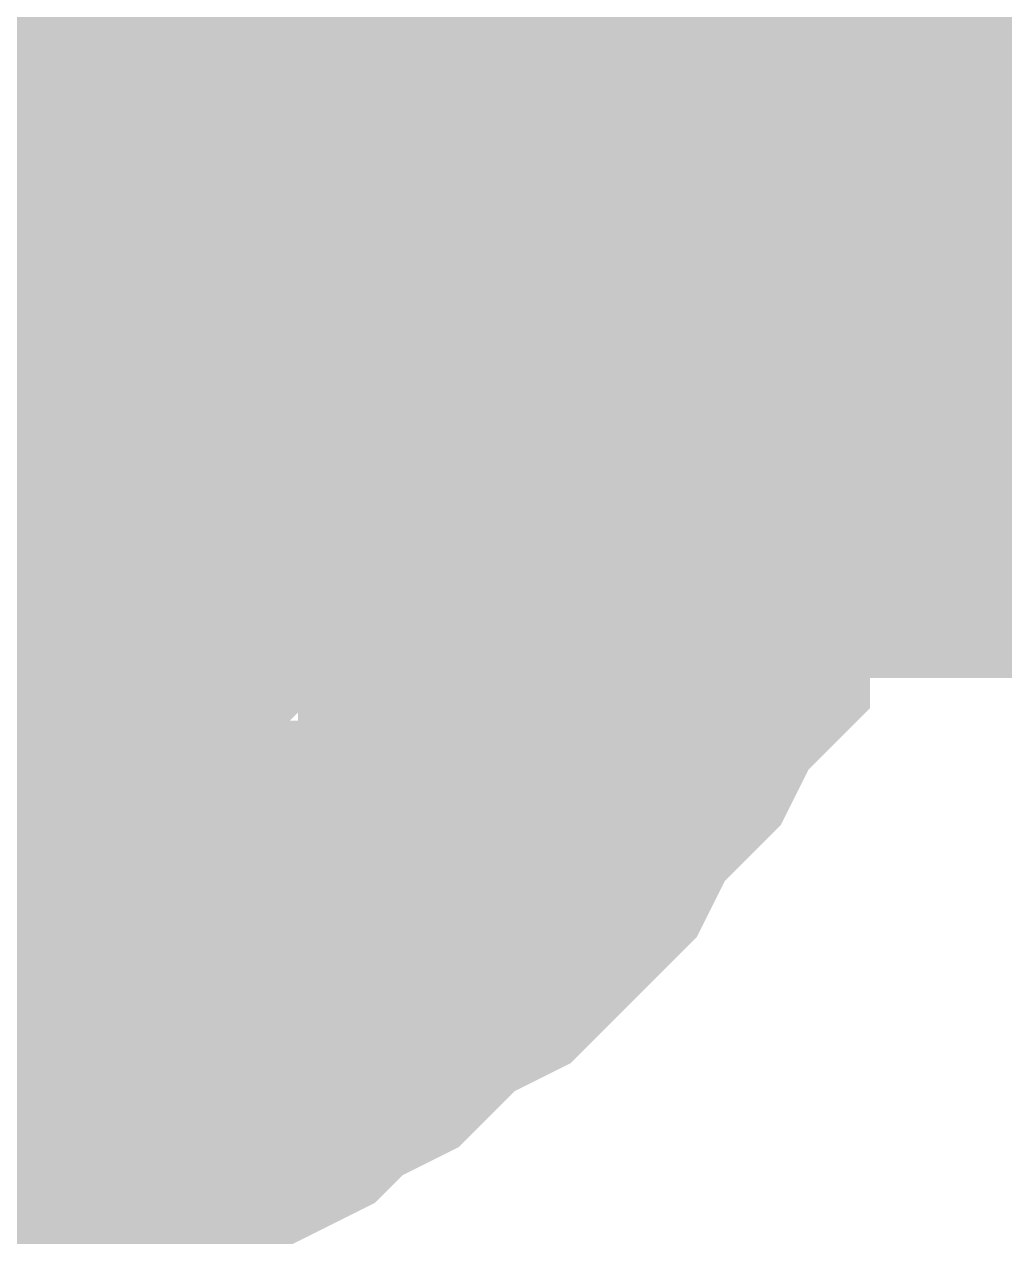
# Model space of a CAD drawing. Header units: inches. Extents: x 0 to 841, y 0 to 594.
# Drawn here: x 520.177 to 520.965, y 129.17 to 130.145 of the extents above; entities that cross this region are included whole.
import ezdxf

# ---------------------------------------------------------------- set-up
doc = ezdxf.new("R2010")
doc.units = ezdxf.units.IN
doc.layers.add('Sheet', color=255, linetype='Continuous')

msp = doc.modelspace()

# ---------------------------------------------------------------- linework, layer by layer
at = {"layer": 'Sheet'}
msp.add_lwpolyline([(519.74602, 130, 0.508, 0.508, 1), (520.25402, 130, 0.508, 0.508, 1)], format="xyseb", close=True, dxfattribs=at)
for points in [[(520.70674, 130.33054, 0.29972, 0.29972, 0), (520.70674, 130.28562, 0.29972, 0.29972, 0), (520.7292, 130.26316, 0.29972, 0.29972, 0), (520.7292, 130.21824, 0.29972, 0.29972, 0), (520.75166, 130.19578, 0.29972, 0.29972, 0), (520.75166, 130.15086, 0.29972, 0.29972, 0), (520.77411, 130.10594, 0.29972, 0.29972, 0), (520.77411, 130.08348, 0.29972, 0.29972, 0), (520.77411, 130.03857, 0.29972, 0.29972, 0), (520.77411, 129.99365, 0.29972, 0.29972, 0)], [(520.70674, 130.33054, 0.29972, 0.29972, 0), (520.70674, 130.28562, 0.29972, 0.29972, 0), (520.7292, 130.26316, 0.29972, 0.29972, 0), (520.7292, 130.21824, 0.29972, 0.29972, 0), (520.75166, 130.19578, 0.29972, 0.29972, 0), (520.75166, 130.15086, 0.29972, 0.29972, 0), (520.77411, 130.10594, 0.29972, 0.29972, 0), (520.77411, 130.08348, 0.29972, 0.29972, 0), (520.77411, 130.03857, 0.29972, 0.29972, 0), (520.77411, 129.99365, 0.29972, 0.29972, 0)], [(520.70674, 130.33054, 0.29972, 0.29972, 0), (520.70674, 130.28562, 0.29972, 0.29972, 0), (520.7292, 130.26316, 0.29972, 0.29972, 0), (520.7292, 130.21824, 0.29972, 0.29972, 0), (520.75166, 130.19578, 0.29972, 0.29972, 0), (520.75166, 130.15086, 0.29972, 0.29972, 0), (520.77411, 130.10594, 0.29972, 0.29972, 0), (520.77411, 130.08348, 0.29972, 0.29972, 0), (520.77411, 130.03857, 0.29972, 0.29972, 0), (520.77411, 129.99365, 0.29972, 0.29972, 0)], [(520.39233, 130.30808, 0.29972, 0.29972, 0), (520.41479, 130.28562, 0.29972, 0.29972, 0), (520.41479, 130.26316, 0.29972, 0.29972, 0), (520.43725, 130.2407, 0.29972, 0.29972, 0), (520.43725, 130.21824, 0.29972, 0.29972, 0), (520.4597, 130.19578, 0.29972, 0.29972, 0), (520.4597, 130.17332, 0.29972, 0.29972, 0), (520.48216, 130.17332, 0.29972, 0.29972, 0), (520.48216, 130.1284, 0.29972, 0.29972, 0), (520.48216, 130.10594, 0.29972, 0.29972, 0), (520.50462, 130.08348, 0.29972, 0.29972, 0), (520.50462, 130.06103, 0.29972, 0.29972, 0), (520.50462, 130.03857, 0.29972, 0.29972, 0), (520.50462, 130.01611, 0.29972, 0.29972, 0), (520.50462, 129.99365, 0.29972, 0.29972, 0)], [(520.39233, 130.30808, 0.29972, 0.29972, 0), (520.41479, 130.28562, 0.29972, 0.29972, 0), (520.41479, 130.26316, 0.29972, 0.29972, 0), (520.43725, 130.2407, 0.29972, 0.29972, 0), (520.43725, 130.21824, 0.29972, 0.29972, 0), (520.4597, 130.19578, 0.29972, 0.29972, 0), (520.4597, 130.17332, 0.29972, 0.29972, 0), (520.48216, 130.17332, 0.29972, 0.29972, 0), (520.48216, 130.1284, 0.29972, 0.29972, 0), (520.48216, 130.10594, 0.29972, 0.29972, 0), (520.50462, 130.08348, 0.29972, 0.29972, 0), (520.50462, 130.06103, 0.29972, 0.29972, 0), (520.50462, 130.03857, 0.29972, 0.29972, 0), (520.50462, 130.01611, 0.29972, 0.29972, 0), (520.50462, 129.99365, 0.29972, 0.29972, 0)], [(515.00246, 129.99365, 0.7493, 0.7493, 0), (520.01055, 129.99365, 0.7493, 0.7493, 0)], [(520.01055, 124.98525, 0.7493, 0.7493, 0), (520.01055, 129.99365, 0.7493, 0.7493, 0)], [(520.01055, 129.99365, 0.7493, 0.7493, 0), (520.01055, 129.99365, 0.7493, 0.7493, 0), (535.01236, 129.99365, 0.7493, 0.7493, 0)], [(520.4597, 130.19578, 0.09906, 0.09906, 0), (520.4597, 130.17332, 0.09906, 0.09906, 0), (520.48216, 130.17332, 0.09906, 0.09906, 0), (520.48216, 130.1284, 0.09906, 0.09906, 0), (520.48216, 130.10594, 0.09906, 0.09906, 0), (520.50462, 130.08348, 0.09906, 0.09906, 0), (520.50462, 130.06103, 0.09906, 0.09906, 0), (520.50462, 130.03857, 0.09906, 0.09906, 0), (520.50462, 130.01611, 0.09906, 0.09906, 0), (520.50462, 129.99365, 0.09906, 0.09906, 0)], [(520.4597, 130.19578, 0.09906, 0.09906, 0), (520.4597, 130.17332, 0.09906, 0.09906, 0), (520.48216, 130.17332, 0.09906, 0.09906, 0), (520.48216, 130.1284, 0.09906, 0.09906, 0), (520.48216, 130.10594, 0.09906, 0.09906, 0), (520.50462, 130.08348, 0.09906, 0.09906, 0), (520.50462, 130.06103, 0.09906, 0.09906, 0), (520.50462, 130.03857, 0.09906, 0.09906, 0), (520.50462, 130.01611, 0.09906, 0.09906, 0), (520.50462, 129.99365, 0.09906, 0.09906, 0)], [(520.75166, 130.19578, 0.09906, 0.09906, 0), (520.75166, 130.15086, 0.09906, 0.09906, 0), (520.77411, 130.10594, 0.09906, 0.09906, 0), (520.77411, 130.08348, 0.09906, 0.09906, 0), (520.77411, 130.03857, 0.09906, 0.09906, 0), (520.77411, 129.99365, 0.09906, 0.09906, 0)], [(520.75166, 130.19578, 0.09906, 0.09906, 0), (520.75166, 130.15086, 0.09906, 0.09906, 0), (520.77411, 130.10594, 0.09906, 0.09906, 0), (520.77411, 130.08348, 0.09906, 0.09906, 0), (520.77411, 130.03857, 0.09906, 0.09906, 0), (520.77411, 129.99365, 0.09906, 0.09906, 0)], [(520.75166, 130.19578, 0.09906, 0.09906, 0), (520.75166, 130.15086, 0.09906, 0.09906, 0), (520.77411, 130.10594, 0.09906, 0.09906, 0), (520.77411, 130.08348, 0.09906, 0.09906, 0), (520.77411, 130.03857, 0.09906, 0.09906, 0), (520.77411, 129.99365, 0.09906, 0.09906, 0)], [(520.77411, 129.99365, 0.29972, 0.29972, 0), (520.77411, 129.94873, 0.29972, 0.29972, 0), (520.77411, 129.90381, 0.29972, 0.29972, 0), (520.77411, 129.88135, 0.29972, 0.29972, 0), (520.75166, 129.83643, 0.29972, 0.29972, 0), (520.75166, 129.79152, 0.29972, 0.29972, 0), (520.7292, 129.76906, 0.29972, 0.29972, 0), (520.7292, 129.72414, 0.29972, 0.29972, 0), (520.70674, 129.70168, 0.29972, 0.29972, 0), (520.70674, 129.65676, 0.29972, 0.29972, 0), (520.68428, 129.6343, 0.29972, 0.29972, 0), (520.66182, 129.58938, 0.29972, 0.29972, 0), (520.63937, 129.56692, 0.29972, 0.29972, 0), (520.61691, 129.54446, 0.29972, 0.29972, 0), (520.59445, 129.49955, 0.29972, 0.29972, 0), (520.57199, 129.47709, 0.29972, 0.29972, 0), (520.54954, 129.45463, 0.29972, 0.29972, 0), (520.52708, 129.43217, 0.29972, 0.29972, 0), (520.48216, 129.40971, 0.29972, 0.29972, 0), (520.4597, 129.38725, 0.29972, 0.29972, 0), (520.43725, 129.36479, 0.29972, 0.29972, 0), (520.39233, 129.34233, 0.29972, 0.29972, 0), (520.36987, 129.31987, 0.29972, 0.29972, 0), (520.32496, 129.29741, 0.29972, 0.29972, 0), (520.3025, 129.29741, 0.29972, 0.29972, 0), (520.25758, 129.27495, 0.29972, 0.29972, 0), (520.23513, 129.27495, 0.29972, 0.29972, 0), (520.19021, 129.2525, 0.29972, 0.29972, 0), (520.16775, 129.2525, 0.29972, 0.29972, 0), (520.12284, 129.23004, 0.29972, 0.29972, 0), (520.07792, 129.23004, 0.29972, 0.29972, 0), (520.05546, 129.23004, 0.29972, 0.29972, 0), (520.01055, 129.23004, 0.29972, 0.29972, 0)], [(520.77411, 129.99365, 0.29972, 0.29972, 0), (520.77411, 129.94873, 0.29972, 0.29972, 0), (520.77411, 129.90381, 0.29972, 0.29972, 0), (520.77411, 129.88135, 0.29972, 0.29972, 0), (520.75166, 129.83643, 0.29972, 0.29972, 0), (520.75166, 129.79152, 0.29972, 0.29972, 0), (520.7292, 129.76906, 0.29972, 0.29972, 0), (520.7292, 129.72414, 0.29972, 0.29972, 0), (520.70674, 129.70168, 0.29972, 0.29972, 0), (520.70674, 129.65676, 0.29972, 0.29972, 0), (520.68428, 129.6343, 0.29972, 0.29972, 0), (520.66182, 129.58938, 0.29972, 0.29972, 0), (520.63937, 129.56692, 0.29972, 0.29972, 0), (520.61691, 129.54446, 0.29972, 0.29972, 0), (520.59445, 129.49955, 0.29972, 0.29972, 0), (520.57199, 129.47709, 0.29972, 0.29972, 0), (520.54954, 129.45463, 0.29972, 0.29972, 0), (520.52708, 129.43217, 0.29972, 0.29972, 0), (520.48216, 129.40971, 0.29972, 0.29972, 0), (520.4597, 129.38725, 0.29972, 0.29972, 0), (520.43725, 129.36479, 0.29972, 0.29972, 0), (520.39233, 129.34233, 0.29972, 0.29972, 0), (520.36987, 129.31987, 0.29972, 0.29972, 0), (520.32496, 129.29741, 0.29972, 0.29972, 0), (520.3025, 129.29741, 0.29972, 0.29972, 0), (520.25758, 129.27495, 0.29972, 0.29972, 0), (520.23513, 129.27495, 0.29972, 0.29972, 0), (520.19021, 129.2525, 0.29972, 0.29972, 0), (520.16775, 129.2525, 0.29972, 0.29972, 0), (520.12284, 129.23004, 0.29972, 0.29972, 0), (520.07792, 129.23004, 0.29972, 0.29972, 0), (520.05546, 129.23004, 0.29972, 0.29972, 0), (520.01055, 129.23004, 0.29972, 0.29972, 0)], [(520.77411, 129.99365, 0.29972, 0.29972, 0), (520.77411, 129.94873, 0.29972, 0.29972, 0), (520.77411, 129.90381, 0.29972, 0.29972, 0), (520.77411, 129.88135, 0.29972, 0.29972, 0), (520.75166, 129.83643, 0.29972, 0.29972, 0), (520.75166, 129.79152, 0.29972, 0.29972, 0), (520.7292, 129.76906, 0.29972, 0.29972, 0), (520.7292, 129.72414, 0.29972, 0.29972, 0), (520.70674, 129.70168, 0.29972, 0.29972, 0), (520.70674, 129.65676, 0.29972, 0.29972, 0), (520.68428, 129.6343, 0.29972, 0.29972, 0), (520.66182, 129.58938, 0.29972, 0.29972, 0), (520.63937, 129.56692, 0.29972, 0.29972, 0), (520.61691, 129.54446, 0.29972, 0.29972, 0), (520.59445, 129.49955, 0.29972, 0.29972, 0), (520.57199, 129.47709, 0.29972, 0.29972, 0), (520.54954, 129.45463, 0.29972, 0.29972, 0), (520.52708, 129.43217, 0.29972, 0.29972, 0), (520.48216, 129.40971, 0.29972, 0.29972, 0), (520.4597, 129.38725, 0.29972, 0.29972, 0), (520.43725, 129.36479, 0.29972, 0.29972, 0), (520.39233, 129.34233, 0.29972, 0.29972, 0), (520.36987, 129.31987, 0.29972, 0.29972, 0), (520.32496, 129.29741, 0.29972, 0.29972, 0), (520.3025, 129.29741, 0.29972, 0.29972, 0), (520.25758, 129.27495, 0.29972, 0.29972, 0), (520.23513, 129.27495, 0.29972, 0.29972, 0), (520.19021, 129.2525, 0.29972, 0.29972, 0), (520.16775, 129.2525, 0.29972, 0.29972, 0), (520.12284, 129.23004, 0.29972, 0.29972, 0), (520.07792, 129.23004, 0.29972, 0.29972, 0), (520.05546, 129.23004, 0.29972, 0.29972, 0), (520.01055, 129.23004, 0.29972, 0.29972, 0)], [(520.50462, 129.99365, 0.29972, 0.29972, 0), (520.50462, 129.97119, 0.29972, 0.29972, 0), (520.50462, 129.94873, 0.29972, 0.29972, 0), (520.50462, 129.90381, 0.29972, 0.29972, 0), (520.50462, 129.88135, 0.29972, 0.29972, 0), (520.48216, 129.85889, 0.29972, 0.29972, 0), (520.48216, 129.83643, 0.29972, 0.29972, 0), (520.48216, 129.81397, 0.29972, 0.29972, 0), (520.4597, 129.79152, 0.29972, 0.29972, 0), (520.4597, 129.76906, 0.29972, 0.29972, 0), (520.43725, 129.7466, 0.29972, 0.29972, 0), (520.43725, 129.72414, 0.29972, 0.29972, 0), (520.41479, 129.70168, 0.29972, 0.29972, 0), (520.41479, 129.67922, 0.29972, 0.29972, 0), (520.39233, 129.65676, 0.29972, 0.29972, 0), (520.36987, 129.6343, 0.29972, 0.29972, 0), (520.34741, 129.6343, 0.29972, 0.29972, 0), (520.34741, 129.61184, 0.29972, 0.29972, 0), (520.32496, 129.58938, 0.29972, 0.29972, 0), (520.3025, 129.56692, 0.29972, 0.29972, 0), (520.28004, 129.56692, 0.29972, 0.29972, 0), (520.25758, 129.54446, 0.29972, 0.29972, 0), (520.23513, 129.54446, 0.29972, 0.29972, 0), (520.21267, 129.52201, 0.29972, 0.29972, 0), (520.21267, 129.52201, 0.29972, 0.29972, 0), (520.19021, 129.49955, 0.29972, 0.29972, 0), (520.14529, 129.49955, 0.29972, 0.29972, 0), (520.12284, 129.49955, 0.29972, 0.29972, 0), (520.10038, 129.47709, 0.29972, 0.29972, 0), (520.07792, 129.47709, 0.29972, 0.29972, 0), (520.05546, 129.47709, 0.29972, 0.29972, 0), (520.03301, 129.47709, 0.29972, 0.29972, 0), (520.01055, 129.47709, 0.29972, 0.29972, 0)], [(520.50462, 129.99365, 0.29972, 0.29972, 0), (520.50462, 129.97119, 0.29972, 0.29972, 0), (520.50462, 129.94873, 0.29972, 0.29972, 0), (520.50462, 129.90381, 0.29972, 0.29972, 0), (520.50462, 129.88135, 0.29972, 0.29972, 0), (520.48216, 129.85889, 0.29972, 0.29972, 0), (520.48216, 129.83643, 0.29972, 0.29972, 0), (520.48216, 129.81397, 0.29972, 0.29972, 0), (520.4597, 129.79152, 0.29972, 0.29972, 0), (520.4597, 129.76906, 0.29972, 0.29972, 0), (520.43725, 129.7466, 0.29972, 0.29972, 0), (520.43725, 129.72414, 0.29972, 0.29972, 0), (520.41479, 129.70168, 0.29972, 0.29972, 0), (520.41479, 129.67922, 0.29972, 0.29972, 0), (520.39233, 129.65676, 0.29972, 0.29972, 0), (520.36987, 129.6343, 0.29972, 0.29972, 0), (520.34741, 129.6343, 0.29972, 0.29972, 0), (520.34741, 129.61184, 0.29972, 0.29972, 0), (520.32496, 129.58938, 0.29972, 0.29972, 0), (520.3025, 129.56692, 0.29972, 0.29972, 0), (520.28004, 129.56692, 0.29972, 0.29972, 0), (520.25758, 129.54446, 0.29972, 0.29972, 0), (520.23513, 129.54446, 0.29972, 0.29972, 0), (520.21267, 129.52201, 0.29972, 0.29972, 0), (520.21267, 129.52201, 0.29972, 0.29972, 0), (520.19021, 129.49955, 0.29972, 0.29972, 0), (520.14529, 129.49955, 0.29972, 0.29972, 0), (520.12284, 129.49955, 0.29972, 0.29972, 0), (520.10038, 129.47709, 0.29972, 0.29972, 0), (520.07792, 129.47709, 0.29972, 0.29972, 0), (520.05546, 129.47709, 0.29972, 0.29972, 0), (520.03301, 129.47709, 0.29972, 0.29972, 0), (520.01055, 129.47709, 0.29972, 0.29972, 0)], [(520.50462, 129.99365, 0.29972, 0.29972, 0), (520.50462, 129.99365, 0.29972, 0.29972, 0), (520.50462, 129.99365, 0.29972, 0.29972, 0), (520.50462, 129.99365, 0.29972, 0.29972, 0), (520.50462, 129.99365, 0.29972, 0.29972, 0), (520.50462, 129.99365, 0.29972, 0.29972, 0), (520.50462, 129.99365, 0.29972, 0.29972, 0), (520.50462, 129.99365, 0.29972, 0.29972, 0), (520.50462, 129.99365, 0.29972, 0.29972, 0), (520.50462, 129.99365, 0.29972, 0.29972, 0), (520.50462, 129.99365, 0.29972, 0.29972, 0), (520.50462, 129.99365, 0.29972, 0.29972, 0), (520.50462, 129.99365, 0.29972, 0.29972, 0), (520.50462, 129.99365, 0.29972, 0.29972, 0), (520.50462, 129.99365, 0.29972, 0.29972, 0), (520.50462, 129.99365, 0.29972, 0.29972, 0), (520.50462, 129.99365, 0.29972, 0.29972, 0), (520.50462, 129.99365, 0.29972, 0.29972, 0), (520.50462, 129.99365, 0.29972, 0.29972, 0), (520.50462, 129.99365, 0.29972, 0.29972, 0), (520.50462, 129.99365, 0.29972, 0.29972, 0), (520.50462, 129.99365, 0.29972, 0.29972, 0), (520.50462, 129.99365, 0.29972, 0.29972, 0), (520.50462, 129.99365, 0.29972, 0.29972, 0), (520.50462, 129.99365, 0.29972, 0.29972, 0), (520.50462, 129.99365, 0.29972, 0.29972, 0), (520.50462, 129.99365, 0.29972, 0.29972, 0), (520.50462, 129.99365, 0.29972, 0.29972, 0), (520.50462, 129.99365, 0.29972, 0.29972, 0), (520.50462, 129.99365, 0.29972, 0.29972, 0), (520.50462, 129.99365, 0.29972, 0.29972, 0), (520.50462, 129.99365, 0.29972, 0.29972, 0), (520.50462, 129.99365, 0.29972, 0.29972, 0)], [(520.50462, 129.99365, 0.29972, 0.29972, 0), (520.50462, 129.99365, 0.29972, 0.29972, 0)], [(520.50462, 129.99365, 0.29972, 0.29972, 0), (520.50462, 129.99365, 0.29972, 0.29972, 0), (520.50462, 129.99365, 0.29972, 0.29972, 0), (520.50462, 129.99365, 0.29972, 0.29972, 0), (520.50462, 129.99365, 0.29972, 0.29972, 0), (520.50462, 129.99365, 0.29972, 0.29972, 0), (520.50462, 129.99365, 0.29972, 0.29972, 0), (520.50462, 129.99365, 0.29972, 0.29972, 0), (520.50462, 129.99365, 0.29972, 0.29972, 0), (520.50462, 129.99365, 0.29972, 0.29972, 0), (520.50462, 129.99365, 0.29972, 0.29972, 0), (520.50462, 129.99365, 0.29972, 0.29972, 0), (520.50462, 129.99365, 0.29972, 0.29972, 0), (520.50462, 129.99365, 0.29972, 0.29972, 0), (520.50462, 129.99365, 0.29972, 0.29972, 0), (520.50462, 129.99365, 0.29972, 0.29972, 0), (520.50462, 129.99365, 0.29972, 0.29972, 0), (520.50462, 129.99365, 0.29972, 0.29972, 0), (520.50462, 129.99365, 0.29972, 0.29972, 0), (520.50462, 129.99365, 0.29972, 0.29972, 0), (520.50462, 129.99365, 0.29972, 0.29972, 0), (520.50462, 129.99365, 0.29972, 0.29972, 0), (520.50462, 129.99365, 0.29972, 0.29972, 0), (520.50462, 129.99365, 0.29972, 0.29972, 0), (520.50462, 129.99365, 0.29972, 0.29972, 0), (520.50462, 129.99365, 0.29972, 0.29972, 0), (520.50462, 129.99365, 0.29972, 0.29972, 0), (520.50462, 129.99365, 0.29972, 0.29972, 0), (520.50462, 129.99365, 0.29972, 0.29972, 0), (520.50462, 129.99365, 0.29972, 0.29972, 0), (520.50462, 129.99365, 0.29972, 0.29972, 0), (520.50462, 129.99365, 0.29972, 0.29972, 0), (520.50462, 129.99365, 0.29972, 0.29972, 0)], [(520.50462, 129.99365, 0.29972, 0.29972, 0), (520.50462, 129.99365, 0.29972, 0.29972, 0)], [(520.77411, 129.99365, 0.29972, 0.29972, 0), (520.77411, 129.99365, 0.29972, 0.29972, 0), (520.77411, 129.99365, 0.29972, 0.29972, 0), (520.77411, 129.99365, 0.29972, 0.29972, 0), (520.77411, 129.99365, 0.29972, 0.29972, 0), (520.77411, 129.99365, 0.29972, 0.29972, 0), (520.77411, 129.99365, 0.29972, 0.29972, 0), (520.77411, 129.99365, 0.29972, 0.29972, 0), (520.77411, 129.99365, 0.29972, 0.29972, 0), (520.77411, 129.99365, 0.29972, 0.29972, 0), (520.77411, 129.99365, 0.29972, 0.29972, 0), (520.77411, 129.99365, 0.29972, 0.29972, 0), (520.77411, 129.99365, 0.29972, 0.29972, 0), (520.77411, 129.99365, 0.29972, 0.29972, 0), (520.77411, 129.99365, 0.29972, 0.29972, 0), (520.77411, 129.99365, 0.29972, 0.29972, 0), (520.77411, 129.99365, 0.29972, 0.29972, 0), (520.77411, 129.99365, 0.29972, 0.29972, 0), (520.77411, 129.99365, 0.29972, 0.29972, 0), (520.77411, 129.99365, 0.29972, 0.29972, 0), (520.77411, 129.99365, 0.29972, 0.29972, 0), (520.77411, 129.99365, 0.29972, 0.29972, 0), (520.77411, 129.99365, 0.29972, 0.29972, 0), (520.77411, 129.99365, 0.29972, 0.29972, 0), (520.77411, 129.99365, 0.29972, 0.29972, 0), (520.77411, 129.99365, 0.29972, 0.29972, 0), (520.77411, 129.99365, 0.29972, 0.29972, 0), (520.77411, 129.99365, 0.29972, 0.29972, 0), (520.77411, 129.99365, 0.29972, 0.29972, 0), (520.77411, 129.99365, 0.29972, 0.29972, 0), (520.77411, 129.99365, 0.29972, 0.29972, 0), (520.77411, 129.99365, 0.29972, 0.29972, 0), (520.77411, 129.99365, 0.29972, 0.29972, 0)], [(520.77411, 129.99365, 0.29972, 0.29972, 0), (520.77411, 129.99365, 0.29972, 0.29972, 0)], [(520.77411, 129.99365, 0.29972, 0.29972, 0), (520.77411, 129.99365, 0.29972, 0.29972, 0), (520.77411, 129.99365, 0.29972, 0.29972, 0), (520.77411, 129.99365, 0.29972, 0.29972, 0), (520.77411, 129.99365, 0.29972, 0.29972, 0), (520.77411, 129.99365, 0.29972, 0.29972, 0), (520.77411, 129.99365, 0.29972, 0.29972, 0), (520.77411, 129.99365, 0.29972, 0.29972, 0), (520.77411, 129.99365, 0.29972, 0.29972, 0), (520.77411, 129.99365, 0.29972, 0.29972, 0), (520.77411, 129.99365, 0.29972, 0.29972, 0), (520.77411, 129.99365, 0.29972, 0.29972, 0), (520.77411, 129.99365, 0.29972, 0.29972, 0), (520.77411, 129.99365, 0.29972, 0.29972, 0), (520.77411, 129.99365, 0.29972, 0.29972, 0), (520.77411, 129.99365, 0.29972, 0.29972, 0), (520.77411, 129.99365, 0.29972, 0.29972, 0), (520.77411, 129.99365, 0.29972, 0.29972, 0), (520.77411, 129.99365, 0.29972, 0.29972, 0), (520.77411, 129.99365, 0.29972, 0.29972, 0), (520.77411, 129.99365, 0.29972, 0.29972, 0), (520.77411, 129.99365, 0.29972, 0.29972, 0), (520.77411, 129.99365, 0.29972, 0.29972, 0), (520.77411, 129.99365, 0.29972, 0.29972, 0), (520.77411, 129.99365, 0.29972, 0.29972, 0), (520.77411, 129.99365, 0.29972, 0.29972, 0), (520.77411, 129.99365, 0.29972, 0.29972, 0), (520.77411, 129.99365, 0.29972, 0.29972, 0), (520.77411, 129.99365, 0.29972, 0.29972, 0), (520.77411, 129.99365, 0.29972, 0.29972, 0), (520.77411, 129.99365, 0.29972, 0.29972, 0), (520.77411, 129.99365, 0.29972, 0.29972, 0), (520.77411, 129.99365, 0.29972, 0.29972, 0)], [(520.77411, 129.99365, 0.29972, 0.29972, 0), (520.77411, 129.99365, 0.29972, 0.29972, 0)], [(520.77411, 129.99365, 0.29972, 0.29972, 0), (520.77411, 129.99365, 0.29972, 0.29972, 0), (520.77411, 129.99365, 0.29972, 0.29972, 0), (520.77411, 129.99365, 0.29972, 0.29972, 0), (520.77411, 129.99365, 0.29972, 0.29972, 0), (520.77411, 129.99365, 0.29972, 0.29972, 0), (520.77411, 129.99365, 0.29972, 0.29972, 0), (520.77411, 129.99365, 0.29972, 0.29972, 0), (520.77411, 129.99365, 0.29972, 0.29972, 0), (520.77411, 129.99365, 0.29972, 0.29972, 0), (520.77411, 129.99365, 0.29972, 0.29972, 0), (520.77411, 129.99365, 0.29972, 0.29972, 0), (520.77411, 129.99365, 0.29972, 0.29972, 0), (520.77411, 129.99365, 0.29972, 0.29972, 0), (520.77411, 129.99365, 0.29972, 0.29972, 0), (520.77411, 129.99365, 0.29972, 0.29972, 0), (520.77411, 129.99365, 0.29972, 0.29972, 0), (520.77411, 129.99365, 0.29972, 0.29972, 0), (520.77411, 129.99365, 0.29972, 0.29972, 0), (520.77411, 129.99365, 0.29972, 0.29972, 0), (520.77411, 129.99365, 0.29972, 0.29972, 0), (520.77411, 129.99365, 0.29972, 0.29972, 0), (520.77411, 129.99365, 0.29972, 0.29972, 0), (520.77411, 129.99365, 0.29972, 0.29972, 0), (520.77411, 129.99365, 0.29972, 0.29972, 0), (520.77411, 129.99365, 0.29972, 0.29972, 0), (520.77411, 129.99365, 0.29972, 0.29972, 0), (520.77411, 129.99365, 0.29972, 0.29972, 0), (520.77411, 129.99365, 0.29972, 0.29972, 0), (520.77411, 129.99365, 0.29972, 0.29972, 0), (520.77411, 129.99365, 0.29972, 0.29972, 0), (520.77411, 129.99365, 0.29972, 0.29972, 0), (520.77411, 129.99365, 0.29972, 0.29972, 0)], [(520.77411, 129.99365, 0.29972, 0.29972, 0), (520.77411, 129.99365, 0.29972, 0.29972, 0)], [(520.77411, 129.99365, 0.09906, 0.09906, 0), (520.77411, 129.94873, 0.09906, 0.09906, 0), (520.77411, 129.90381, 0.09906, 0.09906, 0), (520.77411, 129.88135, 0.09906, 0.09906, 0), (520.75166, 129.83643, 0.09906, 0.09906, 0), (520.75166, 129.79152, 0.09906, 0.09906, 0), (520.7292, 129.76906, 0.09906, 0.09906, 0), (520.7292, 129.72414, 0.09906, 0.09906, 0), (520.70674, 129.70168, 0.09906, 0.09906, 0), (520.70674, 129.65676, 0.09906, 0.09906, 0), (520.68428, 129.6343, 0.09906, 0.09906, 0), (520.66182, 129.58938, 0.09906, 0.09906, 0), (520.63937, 129.56692, 0.09906, 0.09906, 0), (520.61691, 129.54446, 0.09906, 0.09906, 0), (520.59445, 129.49955, 0.09906, 0.09906, 0), (520.57199, 129.47709, 0.09906, 0.09906, 0), (520.54954, 129.45463, 0.09906, 0.09906, 0), (520.52708, 129.43217, 0.09906, 0.09906, 0), (520.48216, 129.40971, 0.09906, 0.09906, 0), (520.4597, 129.38725, 0.09906, 0.09906, 0), (520.43725, 129.36479, 0.09906, 0.09906, 0), (520.39233, 129.34233, 0.09906, 0.09906, 0), (520.36987, 129.31987, 0.09906, 0.09906, 0), (520.32496, 129.29741, 0.09906, 0.09906, 0), (520.3025, 129.29741, 0.09906, 0.09906, 0), (520.25758, 129.27495, 0.09906, 0.09906, 0), (520.23513, 129.27495, 0.09906, 0.09906, 0), (520.19021, 129.2525, 0.09906, 0.09906, 0), (520.16775, 129.2525, 0.09906, 0.09906, 0), (520.12284, 129.23004, 0.09906, 0.09906, 0)], [(520.77411, 129.99365, 0.09906, 0.09906, 0), (520.77411, 129.94873, 0.09906, 0.09906, 0), (520.77411, 129.90381, 0.09906, 0.09906, 0), (520.77411, 129.88135, 0.09906, 0.09906, 0), (520.75166, 129.83643, 0.09906, 0.09906, 0), (520.75166, 129.79152, 0.09906, 0.09906, 0), (520.7292, 129.76906, 0.09906, 0.09906, 0), (520.7292, 129.72414, 0.09906, 0.09906, 0), (520.70674, 129.70168, 0.09906, 0.09906, 0), (520.70674, 129.65676, 0.09906, 0.09906, 0), (520.68428, 129.6343, 0.09906, 0.09906, 0), (520.66182, 129.58938, 0.09906, 0.09906, 0), (520.63937, 129.56692, 0.09906, 0.09906, 0), (520.61691, 129.54446, 0.09906, 0.09906, 0), (520.59445, 129.49955, 0.09906, 0.09906, 0), (520.57199, 129.47709, 0.09906, 0.09906, 0), (520.54954, 129.45463, 0.09906, 0.09906, 0), (520.52708, 129.43217, 0.09906, 0.09906, 0), (520.48216, 129.40971, 0.09906, 0.09906, 0), (520.4597, 129.38725, 0.09906, 0.09906, 0), (520.43725, 129.36479, 0.09906, 0.09906, 0), (520.39233, 129.34233, 0.09906, 0.09906, 0), (520.36987, 129.31987, 0.09906, 0.09906, 0), (520.32496, 129.29741, 0.09906, 0.09906, 0), (520.3025, 129.29741, 0.09906, 0.09906, 0), (520.25758, 129.27495, 0.09906, 0.09906, 0), (520.23513, 129.27495, 0.09906, 0.09906, 0), (520.19021, 129.2525, 0.09906, 0.09906, 0), (520.16775, 129.2525, 0.09906, 0.09906, 0), (520.12284, 129.23004, 0.09906, 0.09906, 0)], [(520.77411, 129.99365, 0.09906, 0.09906, 0), (520.77411, 129.94873, 0.09906, 0.09906, 0), (520.77411, 129.90381, 0.09906, 0.09906, 0), (520.77411, 129.88135, 0.09906, 0.09906, 0), (520.75166, 129.83643, 0.09906, 0.09906, 0), (520.75166, 129.79152, 0.09906, 0.09906, 0), (520.7292, 129.76906, 0.09906, 0.09906, 0), (520.7292, 129.72414, 0.09906, 0.09906, 0), (520.70674, 129.70168, 0.09906, 0.09906, 0), (520.70674, 129.65676, 0.09906, 0.09906, 0), (520.68428, 129.6343, 0.09906, 0.09906, 0), (520.66182, 129.58938, 0.09906, 0.09906, 0), (520.63937, 129.56692, 0.09906, 0.09906, 0), (520.61691, 129.54446, 0.09906, 0.09906, 0), (520.59445, 129.49955, 0.09906, 0.09906, 0), (520.57199, 129.47709, 0.09906, 0.09906, 0), (520.54954, 129.45463, 0.09906, 0.09906, 0), (520.52708, 129.43217, 0.09906, 0.09906, 0), (520.48216, 129.40971, 0.09906, 0.09906, 0), (520.4597, 129.38725, 0.09906, 0.09906, 0), (520.43725, 129.36479, 0.09906, 0.09906, 0), (520.39233, 129.34233, 0.09906, 0.09906, 0), (520.36987, 129.31987, 0.09906, 0.09906, 0), (520.32496, 129.29741, 0.09906, 0.09906, 0), (520.3025, 129.29741, 0.09906, 0.09906, 0), (520.25758, 129.27495, 0.09906, 0.09906, 0), (520.23513, 129.27495, 0.09906, 0.09906, 0), (520.19021, 129.2525, 0.09906, 0.09906, 0), (520.16775, 129.2525, 0.09906, 0.09906, 0), (520.12284, 129.23004, 0.09906, 0.09906, 0)], [(520.50462, 129.99365, 0.09906, 0.09906, 0), (520.50462, 129.97119, 0.09906, 0.09906, 0), (520.50462, 129.94873, 0.09906, 0.09906, 0), (520.50462, 129.90381, 0.09906, 0.09906, 0), (520.50462, 129.88135, 0.09906, 0.09906, 0), (520.48216, 129.85889, 0.09906, 0.09906, 0), (520.48216, 129.83643, 0.09906, 0.09906, 0), (520.48216, 129.81397, 0.09906, 0.09906, 0), (520.4597, 129.79152, 0.09906, 0.09906, 0), (520.4597, 129.76906, 0.09906, 0.09906, 0), (520.43725, 129.7466, 0.09906, 0.09906, 0), (520.43725, 129.72414, 0.09906, 0.09906, 0), (520.41479, 129.70168, 0.09906, 0.09906, 0), (520.41479, 129.67922, 0.09906, 0.09906, 0), (520.39233, 129.65676, 0.09906, 0.09906, 0), (520.36987, 129.6343, 0.09906, 0.09906, 0), (520.34741, 129.6343, 0.09906, 0.09906, 0), (520.34741, 129.61184, 0.09906, 0.09906, 0), (520.32496, 129.58938, 0.09906, 0.09906, 0), (520.3025, 129.56692, 0.09906, 0.09906, 0), (520.28004, 129.56692, 0.09906, 0.09906, 0), (520.25758, 129.54446, 0.09906, 0.09906, 0), (520.23513, 129.54446, 0.09906, 0.09906, 0), (520.21267, 129.52201, 0.09906, 0.09906, 0), (520.21267, 129.52201, 0.09906, 0.09906, 0), (520.19021, 129.49955, 0.09906, 0.09906, 0), (520.14529, 129.49955, 0.09906, 0.09906, 0), (520.12284, 129.49955, 0.09906, 0.09906, 0)], [(520.50462, 129.99365, 0.09906, 0.09906, 0), (520.50462, 129.97119, 0.09906, 0.09906, 0), (520.50462, 129.94873, 0.09906, 0.09906, 0), (520.50462, 129.90381, 0.09906, 0.09906, 0), (520.50462, 129.88135, 0.09906, 0.09906, 0), (520.48216, 129.85889, 0.09906, 0.09906, 0), (520.48216, 129.83643, 0.09906, 0.09906, 0), (520.48216, 129.81397, 0.09906, 0.09906, 0), (520.4597, 129.79152, 0.09906, 0.09906, 0), (520.4597, 129.76906, 0.09906, 0.09906, 0), (520.43725, 129.7466, 0.09906, 0.09906, 0), (520.43725, 129.72414, 0.09906, 0.09906, 0), (520.41479, 129.70168, 0.09906, 0.09906, 0), (520.41479, 129.67922, 0.09906, 0.09906, 0), (520.39233, 129.65676, 0.09906, 0.09906, 0), (520.36987, 129.6343, 0.09906, 0.09906, 0), (520.34741, 129.6343, 0.09906, 0.09906, 0), (520.34741, 129.61184, 0.09906, 0.09906, 0), (520.32496, 129.58938, 0.09906, 0.09906, 0), (520.3025, 129.56692, 0.09906, 0.09906, 0), (520.28004, 129.56692, 0.09906, 0.09906, 0), (520.25758, 129.54446, 0.09906, 0.09906, 0), (520.23513, 129.54446, 0.09906, 0.09906, 0), (520.21267, 129.52201, 0.09906, 0.09906, 0), (520.21267, 129.52201, 0.09906, 0.09906, 0), (520.19021, 129.49955, 0.09906, 0.09906, 0), (520.14529, 129.49955, 0.09906, 0.09906, 0), (520.12284, 129.49955, 0.09906, 0.09906, 0)], [(520.50462, 129.99365, 0.09906, 0.09906, 0), (520.50462, 129.99365, 0.09906, 0.09906, 0), (520.50462, 129.99365, 0.09906, 0.09906, 0), (520.50462, 129.99365, 0.09906, 0.09906, 0), (520.50462, 129.99365, 0.09906, 0.09906, 0), (520.50462, 129.99365, 0.09906, 0.09906, 0), (520.50462, 129.99365, 0.09906, 0.09906, 0), (520.50462, 129.99365, 0.09906, 0.09906, 0), (520.50462, 129.99365, 0.09906, 0.09906, 0), (520.50462, 129.99365, 0.09906, 0.09906, 0), (520.50462, 129.99365, 0.09906, 0.09906, 0), (520.50462, 129.99365, 0.09906, 0.09906, 0), (520.50462, 129.99365, 0.09906, 0.09906, 0), (520.50462, 129.99365, 0.09906, 0.09906, 0), (520.50462, 129.99365, 0.09906, 0.09906, 0), (520.50462, 129.99365, 0.09906, 0.09906, 0), (520.50462, 129.99365, 0.09906, 0.09906, 0), (520.50462, 129.99365, 0.09906, 0.09906, 0), (520.50462, 129.99365, 0.09906, 0.09906, 0), (520.50462, 129.99365, 0.09906, 0.09906, 0), (520.50462, 129.99365, 0.09906, 0.09906, 0), (520.50462, 129.99365, 0.09906, 0.09906, 0), (520.50462, 129.99365, 0.09906, 0.09906, 0), (520.50462, 129.99365, 0.09906, 0.09906, 0), (520.50462, 129.99365, 0.09906, 0.09906, 0), (520.50462, 129.99365, 0.09906, 0.09906, 0), (520.50462, 129.99365, 0.09906, 0.09906, 0), (520.50462, 129.99365, 0.09906, 0.09906, 0), (520.50462, 129.99365, 0.09906, 0.09906, 0), (520.50462, 129.99365, 0.09906, 0.09906, 0), (520.50462, 129.99365, 0.09906, 0.09906, 0), (520.50462, 129.99365, 0.09906, 0.09906, 0), (520.50462, 129.99365, 0.09906, 0.09906, 0)], [(520.50462, 129.99365, 0.09906, 0.09906, 0), (520.50462, 129.99365, 0.09906, 0.09906, 0)], [(520.50462, 129.99365, 0.09906, 0.09906, 0), (520.50462, 129.99365, 0.09906, 0.09906, 0), (520.50462, 129.99365, 0.09906, 0.09906, 0), (520.50462, 129.99365, 0.09906, 0.09906, 0), (520.50462, 129.99365, 0.09906, 0.09906, 0), (520.50462, 129.99365, 0.09906, 0.09906, 0), (520.50462, 129.99365, 0.09906, 0.09906, 0), (520.50462, 129.99365, 0.09906, 0.09906, 0), (520.50462, 129.99365, 0.09906, 0.09906, 0), (520.50462, 129.99365, 0.09906, 0.09906, 0), (520.50462, 129.99365, 0.09906, 0.09906, 0), (520.50462, 129.99365, 0.09906, 0.09906, 0), (520.50462, 129.99365, 0.09906, 0.09906, 0), (520.50462, 129.99365, 0.09906, 0.09906, 0), (520.50462, 129.99365, 0.09906, 0.09906, 0), (520.50462, 129.99365, 0.09906, 0.09906, 0), (520.50462, 129.99365, 0.09906, 0.09906, 0), (520.50462, 129.99365, 0.09906, 0.09906, 0), (520.50462, 129.99365, 0.09906, 0.09906, 0), (520.50462, 129.99365, 0.09906, 0.09906, 0), (520.50462, 129.99365, 0.09906, 0.09906, 0), (520.50462, 129.99365, 0.09906, 0.09906, 0), (520.50462, 129.99365, 0.09906, 0.09906, 0), (520.50462, 129.99365, 0.09906, 0.09906, 0), (520.50462, 129.99365, 0.09906, 0.09906, 0), (520.50462, 129.99365, 0.09906, 0.09906, 0), (520.50462, 129.99365, 0.09906, 0.09906, 0), (520.50462, 129.99365, 0.09906, 0.09906, 0), (520.50462, 129.99365, 0.09906, 0.09906, 0), (520.50462, 129.99365, 0.09906, 0.09906, 0), (520.50462, 129.99365, 0.09906, 0.09906, 0), (520.50462, 129.99365, 0.09906, 0.09906, 0), (520.50462, 129.99365, 0.09906, 0.09906, 0)], [(520.50462, 129.99365, 0.09906, 0.09906, 0), (520.50462, 129.99365, 0.09906, 0.09906, 0)], [(520.77411, 129.99365, 0.09906, 0.09906, 0), (520.77411, 129.99365, 0.09906, 0.09906, 0), (520.77411, 129.99365, 0.09906, 0.09906, 0), (520.77411, 129.99365, 0.09906, 0.09906, 0), (520.77411, 129.99365, 0.09906, 0.09906, 0), (520.77411, 129.99365, 0.09906, 0.09906, 0), (520.77411, 129.99365, 0.09906, 0.09906, 0), (520.77411, 129.99365, 0.09906, 0.09906, 0), (520.77411, 129.99365, 0.09906, 0.09906, 0), (520.77411, 129.99365, 0.09906, 0.09906, 0), (520.77411, 129.99365, 0.09906, 0.09906, 0), (520.77411, 129.99365, 0.09906, 0.09906, 0), (520.77411, 129.99365, 0.09906, 0.09906, 0), (520.77411, 129.99365, 0.09906, 0.09906, 0), (520.77411, 129.99365, 0.09906, 0.09906, 0), (520.77411, 129.99365, 0.09906, 0.09906, 0), (520.77411, 129.99365, 0.09906, 0.09906, 0), (520.77411, 129.99365, 0.09906, 0.09906, 0), (520.77411, 129.99365, 0.09906, 0.09906, 0), (520.77411, 129.99365, 0.09906, 0.09906, 0), (520.77411, 129.99365, 0.09906, 0.09906, 0), (520.77411, 129.99365, 0.09906, 0.09906, 0), (520.77411, 129.99365, 0.09906, 0.09906, 0), (520.77411, 129.99365, 0.09906, 0.09906, 0), (520.77411, 129.99365, 0.09906, 0.09906, 0), (520.77411, 129.99365, 0.09906, 0.09906, 0), (520.77411, 129.99365, 0.09906, 0.09906, 0), (520.77411, 129.99365, 0.09906, 0.09906, 0), (520.77411, 129.99365, 0.09906, 0.09906, 0), (520.77411, 129.99365, 0.09906, 0.09906, 0), (520.77411, 129.99365, 0.09906, 0.09906, 0), (520.77411, 129.99365, 0.09906, 0.09906, 0), (520.77411, 129.99365, 0.09906, 0.09906, 0)], [(520.77411, 129.99365, 0.09906, 0.09906, 0), (520.77411, 129.99365, 0.09906, 0.09906, 0)], [(520.77411, 129.99365, 0.09906, 0.09906, 0), (520.77411, 129.99365, 0.09906, 0.09906, 0), (520.77411, 129.99365, 0.09906, 0.09906, 0), (520.77411, 129.99365, 0.09906, 0.09906, 0), (520.77411, 129.99365, 0.09906, 0.09906, 0), (520.77411, 129.99365, 0.09906, 0.09906, 0), (520.77411, 129.99365, 0.09906, 0.09906, 0), (520.77411, 129.99365, 0.09906, 0.09906, 0), (520.77411, 129.99365, 0.09906, 0.09906, 0), (520.77411, 129.99365, 0.09906, 0.09906, 0), (520.77411, 129.99365, 0.09906, 0.09906, 0), (520.77411, 129.99365, 0.09906, 0.09906, 0), (520.77411, 129.99365, 0.09906, 0.09906, 0), (520.77411, 129.99365, 0.09906, 0.09906, 0), (520.77411, 129.99365, 0.09906, 0.09906, 0), (520.77411, 129.99365, 0.09906, 0.09906, 0), (520.77411, 129.99365, 0.09906, 0.09906, 0), (520.77411, 129.99365, 0.09906, 0.09906, 0), (520.77411, 129.99365, 0.09906, 0.09906, 0), (520.77411, 129.99365, 0.09906, 0.09906, 0), (520.77411, 129.99365, 0.09906, 0.09906, 0), (520.77411, 129.99365, 0.09906, 0.09906, 0), (520.77411, 129.99365, 0.09906, 0.09906, 0), (520.77411, 129.99365, 0.09906, 0.09906, 0), (520.77411, 129.99365, 0.09906, 0.09906, 0), (520.77411, 129.99365, 0.09906, 0.09906, 0), (520.77411, 129.99365, 0.09906, 0.09906, 0), (520.77411, 129.99365, 0.09906, 0.09906, 0), (520.77411, 129.99365, 0.09906, 0.09906, 0), (520.77411, 129.99365, 0.09906, 0.09906, 0), (520.77411, 129.99365, 0.09906, 0.09906, 0), (520.77411, 129.99365, 0.09906, 0.09906, 0), (520.77411, 129.99365, 0.09906, 0.09906, 0)], [(520.77411, 129.99365, 0.09906, 0.09906, 0), (520.77411, 129.99365, 0.09906, 0.09906, 0)], [(520.77411, 129.99365, 0.09906, 0.09906, 0), (520.77411, 129.99365, 0.09906, 0.09906, 0), (520.77411, 129.99365, 0.09906, 0.09906, 0), (520.77411, 129.99365, 0.09906, 0.09906, 0), (520.77411, 129.99365, 0.09906, 0.09906, 0), (520.77411, 129.99365, 0.09906, 0.09906, 0), (520.77411, 129.99365, 0.09906, 0.09906, 0), (520.77411, 129.99365, 0.09906, 0.09906, 0), (520.77411, 129.99365, 0.09906, 0.09906, 0), (520.77411, 129.99365, 0.09906, 0.09906, 0), (520.77411, 129.99365, 0.09906, 0.09906, 0), (520.77411, 129.99365, 0.09906, 0.09906, 0), (520.77411, 129.99365, 0.09906, 0.09906, 0), (520.77411, 129.99365, 0.09906, 0.09906, 0), (520.77411, 129.99365, 0.09906, 0.09906, 0), (520.77411, 129.99365, 0.09906, 0.09906, 0), (520.77411, 129.99365, 0.09906, 0.09906, 0), (520.77411, 129.99365, 0.09906, 0.09906, 0), (520.77411, 129.99365, 0.09906, 0.09906, 0), (520.77411, 129.99365, 0.09906, 0.09906, 0), (520.77411, 129.99365, 0.09906, 0.09906, 0), (520.77411, 129.99365, 0.09906, 0.09906, 0), (520.77411, 129.99365, 0.09906, 0.09906, 0), (520.77411, 129.99365, 0.09906, 0.09906, 0), (520.77411, 129.99365, 0.09906, 0.09906, 0), (520.77411, 129.99365, 0.09906, 0.09906, 0), (520.77411, 129.99365, 0.09906, 0.09906, 0), (520.77411, 129.99365, 0.09906, 0.09906, 0), (520.77411, 129.99365, 0.09906, 0.09906, 0), (520.77411, 129.99365, 0.09906, 0.09906, 0), (520.77411, 129.99365, 0.09906, 0.09906, 0), (520.77411, 129.99365, 0.09906, 0.09906, 0), (520.77411, 129.99365, 0.09906, 0.09906, 0)], [(520.77411, 129.99365, 0.09906, 0.09906, 0), (520.77411, 129.99365, 0.09906, 0.09906, 0)]]:
    msp.add_lwpolyline(points, format="xyseb", dxfattribs=at)

doc.saveas('drawing.dxf')
